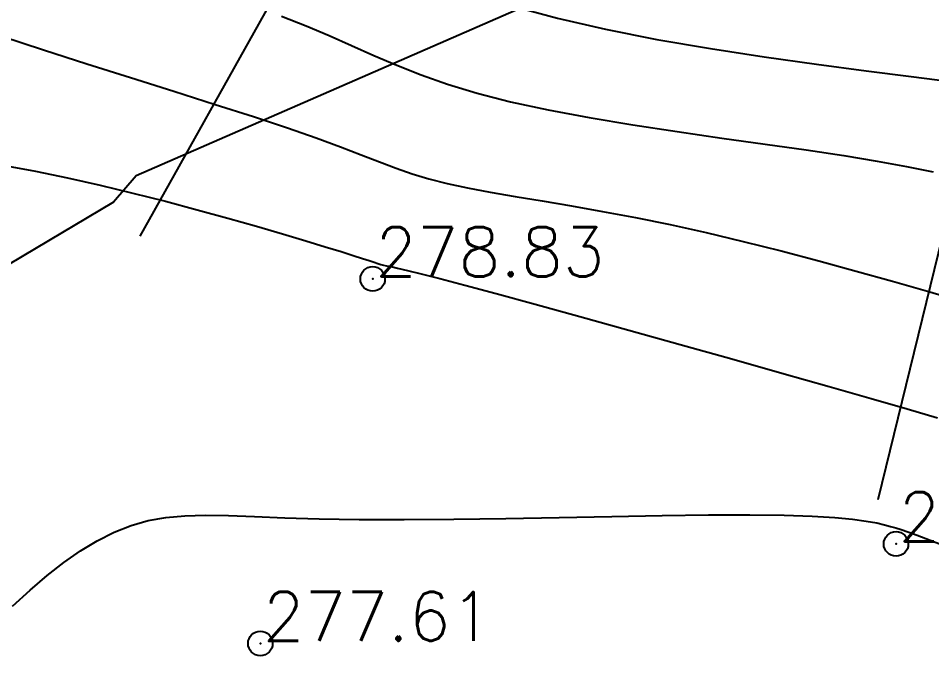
# Model space of a CAD drawing. Header units: millimetres. Extents: x 524954 to 526204, y 9523489 to 9524010.
# Drawn here: x 525878.64 to 525897.22, y 9523699.94 to 9523712.91 of the extents above; entities that cross this region are included whole.
import ezdxf

# ---------------------------------------------------------------- set-up
doc = ezdxf.new("R2010")
doc.units = ezdxf.units.MM
doc.header["$PDMODE"] = 32
doc.header["$PDSIZE"] = 0.5
for name, color, linetype in [('CN_01_00', 3, 'Continuous'), ('CN_02_00', 4, 'Continuous'), ('CN_10_00', 1, 'Continuous'), ('PLUME_4', 3, 'Continuous'), ('Talus', 2, 'Continuous'), ('TopoAlt', 3, 'Continuous'), ('TOPOJIS', 7, 'Continuous')]:
    doc.layers.add(name, color=color, linetype=linetype)
doc.styles.add('Simplex 1.0', font='Simplex.shx', dxfattribs={"width": 0.99, "height": 1})

# ---------------------------------------------------------------- blocks, each defined once
blk = doc.blocks.new('TCPOINT M')
at = {"color": 0}
blk.add_point((0, 0), dxfattribs=at)
at = {"layer": 'TopoAlt', "style": 'Simplex 1.0', "width": 0.99}
blk.add_attdef('ALT', (0.15, 0.15), '', height=1, dxfattribs=at)

msp = doc.modelspace()

# ---------------------------------------------------------------- linework, layer by layer
at = {"layer": 'CN_01_00', "flags": 128}
for points, elevation in [([(525883.992, 9523712.956), (525884.494, 9523712.759), (525884.966, 9523712.56), (525885.42, 9523712.358), (525885.871, 9523712.157), (525886.336, 9523711.957), (525886.831, 9523711.761), (525887.371, 9523711.57), (525887.973, 9523711.386), (525888.652, 9523711.211), (525889.418, 9523711.046), (525890.255, 9523710.891), (525891.138, 9523710.744), (525892.044, 9523710.606), (525892.95, 9523710.475), (525893.832, 9523710.351), (525894.668, 9523710.232), (525895.432, 9523710.118), (525896.11, 9523710.007), (525896.71, 9523709.898), (525897.25, 9523709.788)], 281), ([(525878.356, 9523709.914), (525878.991, 9523709.799), (525879.642, 9523709.666), (525880.304, 9523709.516), (525880.971, 9523709.355), (525881.634, 9523709.187), (525882.281, 9523709.015), (525882.9, 9523708.844), (525883.482, 9523708.68), (525884.014, 9523708.525), (525884.485, 9523708.385), (525884.884, 9523708.264), (525885.204, 9523708.165), (525885.453, 9523708.087), (525885.64, 9523708.026), (525885.779, 9523707.981), (525885.88, 9523707.947), (525885.954, 9523707.923), (525886.013, 9523707.905), (525886.068, 9523707.891), (525886.131, 9523707.877), (525886.221, 9523707.858), (525886.355, 9523707.828), (525886.554, 9523707.781), (525886.835, 9523707.712), (525887.217, 9523707.615), (525887.72, 9523707.483), (525888.362, 9523707.31), (525889.152, 9523707.095), (525890.063, 9523706.844), (525891.058, 9523706.568), (525892.1, 9523706.277), (525893.151, 9523705.982), (525894.174, 9523705.693), (525895.133, 9523705.421), (525895.99, 9523705.176), (525896.719, 9523704.966), (525897.34, 9523704.783)], 279)]:
    msp.add_lwpolyline(points, dxfattribs=dict(at, elevation=elevation))
at = {"layer": 'CN_02_00', "flags": 128}
for points, elevation in [([(525888.726, 9523713.152), (525889.605, 9523712.91), (525890.581, 9523712.686), (525891.629, 9523712.481), (525892.717, 9523712.294), (525893.811, 9523712.126), (525894.878, 9523711.975), (525895.887, 9523711.842), (525896.805, 9523711.726), (525897.597, 9523711.626)], 282), ([(525878.524, 9523700.951), (525878.879, 9523701.276), (525879.226, 9523701.573), (525879.569, 9523701.84), (525879.908, 9523702.077), (525880.247, 9523702.282), (525880.587, 9523702.453), (525880.932, 9523702.59), (525881.282, 9523702.691), (525881.642, 9523702.757), (525882.025, 9523702.791), (525882.444, 9523702.802), (525882.914, 9523702.794), (525883.447, 9523702.775), (525884.058, 9523702.751), (525884.761, 9523702.729), (525885.57, 9523702.714), (525886.49, 9523702.712), (525887.498, 9523702.721), (525888.559, 9523702.737), (525889.641, 9523702.757), (525890.711, 9523702.777), (525891.735, 9523702.795), (525892.682, 9523702.807), (525893.518, 9523702.81), (525894.219, 9523702.801), (525894.79, 9523702.781), (525895.249, 9523702.753), (525895.61, 9523702.719), (525895.889, 9523702.682), (525896.1, 9523702.643), (525896.26, 9523702.606), (525896.384, 9523702.572), (525896.489, 9523702.541), (525896.597, 9523702.507), (525896.733, 9523702.461), (525896.921, 9523702.392), (525897.186, 9523702.293), (525897.553, 9523702.153)], 278)]:
    msp.add_lwpolyline(points, dxfattribs=dict(at, elevation=elevation))
at = {"layer": 'CN_10_00', "elevation": 280, "flags": 128}
msp.add_lwpolyline([(525878.307, 9523712.545), (525879.152, 9523712.267), (525880.033, 9523711.985), (525880.925, 9523711.703), (525881.804, 9523711.426), (525882.646, 9523711.16), (525883.424, 9523710.91), (525884.115, 9523710.681), (525884.7, 9523710.476), (525885.194, 9523710.294), (525885.615, 9523710.133), (525885.986, 9523709.99), (525886.325, 9523709.863), (525886.653, 9523709.749), (525886.992, 9523709.646), (525887.36, 9523709.551), (525887.775, 9523709.461), (525888.238, 9523709.374), (525888.747, 9523709.286), (525889.299, 9523709.194), (525889.892, 9523709.094), (525890.525, 9523708.983), (525891.194, 9523708.857), (525891.897, 9523708.714), (525892.631, 9523708.551), (525893.387, 9523708.371), (525894.154, 9523708.178), (525894.923, 9523707.976), (525895.682, 9523707.769), (525896.422, 9523707.562), (525897.133, 9523707.358), (525897.804, 9523707.162)], dxfattribs=at)
at = {"layer": 'PLUME_4'}
msp.add_lwpolyline([(525963.327, 9523756.82), (525953.535, 9523753.599), (525953.535, 9523753.599), (525944.85, 9523748.954), (525937.807, 9523742.424), (525931.797, 9523735.468), (525931.299, 9523735.432), (525924.79, 9523728.44), (525915.498, 9523725.255), (525907.919, 9523719.187), (525907.919, 9523719.187), (525898.59, 9523716.501), (525889.297, 9523713.316), (525881.038, 9523709.705), (525880.576, 9523709.17), (525872.888, 9523704.598)], dxfattribs=at)
msp.add_lwpolyline([(525963.327, 9523756.82), (525953.535, 9523753.599), (525953.535, 9523753.599), (525944.85, 9523748.954), (525937.807, 9523742.424), (525931.797, 9523735.468), (525931.299, 9523735.432), (525924.79, 9523728.44), (525915.498, 9523725.255), (525907.919, 9523719.187), (525907.919, 9523719.187), (525898.59, 9523716.501), (525889.297, 9523713.316), (525881.038, 9523709.705), (525880.576, 9523709.17), (525872.888, 9523704.598)], dxfattribs=at)
at = {"layer": 'Talus'}
for p, q in [((525888.435, 9523721.568), (525881.11, 9523708.478)), ((525899.684, 9523717.683), (525896.122, 9523703.113))]:
    msp.add_line(p, q, dxfattribs=at)

# ---------------------------------------------------------------- block references
at = {"layer": 'TOPOJIS'}
ref = msp.add_blockref('TCPOINT M', (525885.848, 9523707.608, 278.83), dxfattribs=at)
ref.add_attrib('ALT', '278.83', (525885.898, 9523707.658, 278.83), dxfattribs={"layer": 'TopoAlt', "height": 1, "style": 'Simplex 1.0', "width": 0.99})
ref = msp.add_blockref('TCPOINT M', (525896.494, 9523702.217, 277.87), dxfattribs=at)
ref.add_attrib('ALT', '277.87', (525896.544, 9523702.267, 277.87), dxfattribs={"layer": 'TopoAlt', "height": 1, "style": 'Simplex 1.0', "width": 0.99})
ref = msp.add_blockref('TCPOINT M', (525883.563, 9523700.192, 277.61), dxfattribs=at)
ref.add_attrib('ALT', '277.61', (525883.613, 9523700.242, 277.61), dxfattribs={"layer": 'TopoAlt', "height": 1, "style": 'Simplex 1.0', "width": 0.99})

doc.saveas('drawing.dxf')
